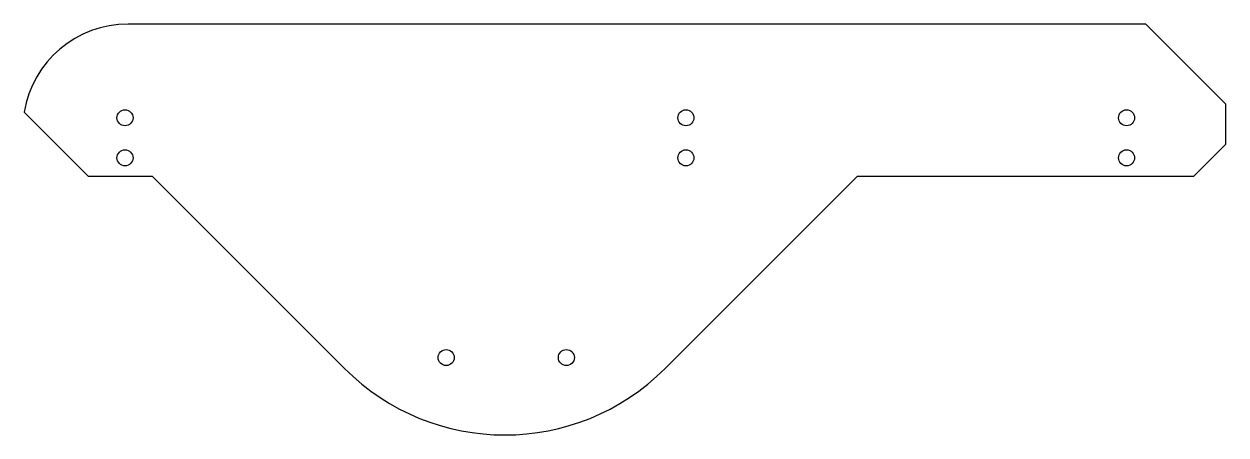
# Model space of a CAD drawing. Header units: inches. Extents: x -6.8 to 8.2, y -5.8 to -0.7.
import ezdxf

# ---------------------------------------------------------------- set-up
doc = ezdxf.new("R2010")
doc.units = ezdxf.units.IN
doc.layers.get('0').update_dxf_attribs({"linetype": 'CONTINUOUS'})

msp = doc.modelspace()

# ---------------------------------------------------------------- linework, layer by layer
for p, q in [((7.2, -0.7, -8.6), (-5.5, -0.7, -8.6)), ((8.2, -1.7, -8.6), (7.2, -0.7, -8.6)), ((-6.8, -1.8, -8.6), (-6, -2.6, -8.6)), ((8.2, -2.2, -8.6), (8.2, -1.7, -8.6)), ((7.8, -2.6, -8.6), (8.2, -2.2, -8.6)), ((-6, -2.6, -8.6), (-5.2, -2.6, -8.6)), ((-2.8, -5, -8.6), (-5.2, -2.6, -8.6)), ((2.5, -3.7, -8.6), (3.6, -2.6, -8.6)), ((3.6, -2.6, -8.6), (7.8, -2.6, -8.6)), ((1.2, -5, -8.6), (2.5, -3.7, -8.6))]:
    msp.add_line(p, q)
for centre in [(-5.54, -1.87, -8.6), (1.46, -1.87, -8.6), (6.96, -1.87, -8.6), (-5.54, -2.37, -8.6), (1.46, -2.37, -8.6), (6.96, -2.37, -8.6), (-1.532, -4.863, -8.6), (-0.032, -4.863, -8.6)]:
    msp.add_circle(centre, 0.1)
for centre, radius, start, end in [((-5.5, -2.018, -8.6), 1.318, 90, 170.4727), ((-0.8, -3, -8.6), 2.828, 225, 315)]:
    msp.add_arc(centre, radius, start, end)

doc.saveas('drawing.dxf')
